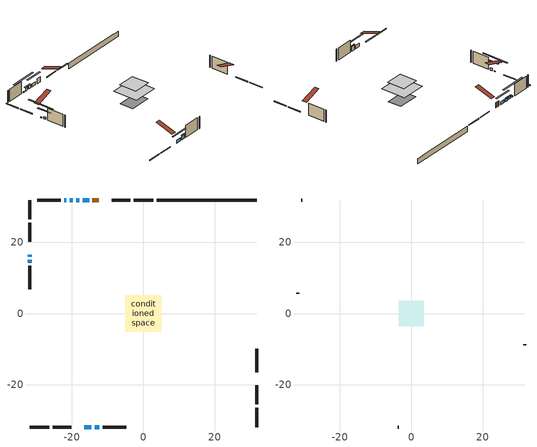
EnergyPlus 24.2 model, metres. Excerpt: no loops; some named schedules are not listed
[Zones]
conditioned space
 floor adiabatic (AdiabaticFloorConstruction): -5.05,-5.05 -5.05,5.05 5.05,5.05 5.05,-5.05 z3.35
 floor foundation (Slab1 construction): -4.27,-2.74 -4.27,2.74 4.27,2.74 4.27,-2.74 z-1.3
 wall outside (RimJoist1 construction): 2.81,31.78 -2.64,31.78 / -31.78,-31.78 -26.33,-31.78 / -31.78,31.78 -31.78,26.33 / 31.78,-31.78 31.78,-26.33 z0.91:1.21
 wall outside (RimJoist2 construction): -3.57,31.78 -8.83,31.78 / -25.4,-31.78 -20.14,-31.78 / -31.78,25.4 -31.78,20.14 / 31.78,-25.4 31.78,-20.14 z0.91:1.21
 wall outside (AdiabaticWallConstruction 1): -12.51,31.78 -14.21,31.78 z0.91:2.94
 wall outside (AdiabaticWallConstruction): -15.14,31.78 -16.96,31.78 / -17.89,31.78 -18.8,31.78 / -19.72,31.78 -20.63,31.78 z0.91:2.11; -31.78,16.46 -31.78,15.91 / -21.56,31.78 -22.11,31.78 z0.91:1.28; -16.46,-31.78 -14.56,-31.78 z0.91:2.16; -31.78,14.99 -31.78,14.28 z0.91:1.84; -13.64,-31.78 -12.29,-31.78 z0.91:2.68
 wall outside (Wall1 construction): -23.04,31.78 -29.64,31.78 / -11.37,-31.78 -4.77,-31.78 / -31.78,13.35 -31.78,6.75 / 31.78,-16.46 31.78,-9.86 z0.91:5.79
 wall foundation (FoundationWall1 construction): 3.74,31.78,-1.3 3.74,31.78,0.91 28.97,31.78,0.91 28.97,31.78,0.77 31.78,31.78,0.77 31.78,31.78,-1.3
 window (WindowConstruction): -15.14,31.78 -16.96,31.78 z0.91:2.1
 window (WindowConstruction 7): -31.78,16.46 -31.78,15.91 z0.91:1.27
 window (WindowConstruction 1): -16.46,-31.78 -14.57,-31.78 z0.91:2.16
 window (WindowConstruction 2): -31.78,14.98 -31.78,14.28 z0.91:1.84
 window (WindowConstruction 3): -17.89,31.78 -18.8,31.78 z0.91:2.1
 window (WindowConstruction 4): -19.73,31.78 -20.63,31.78 z0.91:2.1
 window (WindowConstruction 5): -13.64,-31.78 -12.3,-31.78 z0.91:2.68
 window (WindowConstruction 6): -21.56,31.78 -22.11,31.78 z0.91:1.27
 door (Door): -12.51,31.78 -14.21,31.78 z0.91:2.94
 ceiling adiabatic (AdiabaticFloorConstruction): 5.05,-5.05 5.05,5.05 -5.05,5.05 -5.05,-5.05 z3.35
attic - vented
 floor to conditioned space (Floor1 construction Reversed): -3.55,-3.55 -3.55,3.55 3.55,3.55 3.55,-3.55 z5.79
 wall outside (Wall3 construction): -30.57,31.78 -30.85,31.78 / -3.84,-31.78 -3.56,-31.78 / -31.78,5.82 -31.78,5.54 / 31.78,-8.94 31.78,-8.65 z0.91:5.79
 roof outside (Roof1 construction): -11.58,31.78,5.79 -11.58,24.86,8.09 -9.76,24.86,8.09 -9.76,31.78,5.79; -17.39,-31.78,5.79 -17.39,-24.86,8.09 -19.21,-24.86,8.09 -19.21,-31.78,5.79; -31.78,17.39,5.79 -24.86,17.39,8.09 -24.86,19.21,8.09 -31.78,19.21,5.79; 31.78,-17.39,5.79 24.86,-17.39,8.09 24.86,-19.21,8.09 31.78,-19.21,5.79
shading: -19.6,31.78 -12.5,31.78 -12.5,32.19 -19.6,32.19 z4.74; -31.78,10.83 -31.78,21.54 -32.19,21.54 -32.19,10.83 z6.35; -11.93,-31.78 -19.1,-31.78 -19.1,-32.19 -11.93,-32.19 z4.8; -31.78,11.64 -31.78,17.62 -32.19,17.62 -32.19,11.64 z4.48; -19,31.78 -17.69,31.78 -17.69,32.19 -19,32.19 z2.31; -20.83,31.78 -19.52,31.78 -19.52,32.19 -20.83,32.19 z2.31; -12.09,-31.78 -13.84,-31.78 -13.84,-32.19 -12.09,-32.19 z2.88; -27.19,31.78 -16.48,31.78 -16.48,32.19 -27.19,32.19 z6.35
[Building]
Building 1: Terrain=Suburbs
[Site:Location]
Winnipeg Intl AP_MB: Latitude {deg}=49.91; Longitude {deg}=-97.24; Time Zone {hr}=-6; Elevation {m}=239; Keep Site Location Information=Yes
[Site:GroundTemperature:Shallow]
-2.46526, -5.11642, -5.32873, -4.07063, 0.979979, 6.00706, 10.3653, 13.1261, 13.3606, 11.1152, 6.8681, 1.99523
[Site:WaterMainsTemperature]
Calculation Method=Schedule; Temperature Schedule=mains temperature schedule
[Material] Roughness=Rough; Thermal Absorptance=0.9
Name | Thickness {m} | Conductivity {W/m-K} | Density {kg/m3} | Specific Heat {J/kg-K} | Solar Absorptance | Visible Absorptance
asphalt or fiberglass shingles | 0.00635 | 0.162714 | 1121.4 | 1465.45 | 0.84 | 0.84
ceiling stud and cavity | 0.1397 | 0.115652 | 65.682 | 1177.47 | 0.7 | 0.7
concrete 4.0 in. | 0.1016 | 1.803125 | 2242.8 | 837.4 | 0.7 | 0.7
concrete 8.0 in. | 0.2032 | 1.803125 | 2242.8 | 837.4 | 0.7 | 0.7
door material | 0.04445 | 0.188738 | 512.64 | 1214.23 | 0.7 | 0.7
exterior vertical ins | 0.00446387 | 0.029427 | 32.04 | 1214.23 | 0.7 | 0.7
floor covering | 0.0127 | 0.0433444 | 54.468 | 1339.84 | 0.6 | 0.6
floor rigid ins; wall rigid ins | 0.512978 | 0.029427 | 32.04 | 1214.23 | 0.7 | 0.7
floor stud and cavity | 0.1397 | 1.75129 | 37.0049 | 1207.88 | 0.7 | 0.7
furniture material conditioned space 1 | 0.1524 | 0.115458 | 640.8 | 1214.23 | 0.6 | 0.6
gypsum board | 0.0127 | 0.160291 | 801 | 837.4 | 0.6 | 0.6
gypsum board 1 | 0.0127 | 0.160291 | 801 | 837.4 | 0.7 | 0.7
osb sheathing 0.5 in. | 0.0127 | 0.115458 | 512.64 | 1214.23 | 0.7 | 0.7
osb sheathing 0.75 in. | 0.01905 | 0.115458 | 512.64 | 1214.23 | 0.7 | 0.7
osb sheathing 2.0 in. | 0.0508 | 0.115458 | 512.64 | 1214.23 | 0.7 | 0.7
rim joist stud and cavity | 0.0508 | 0.0452492 | 125.044 | 1163.47 | 0.6 | 0.6
rim joist stud and cavity 1 | 0.0508 | 0.648972 | 50.32683 | 1063.81 | 0.6 | 0.6
wall stud and cavity | 0.1397 | 0.300532 | 139.0536 | 1170.24 | 0.7 | 0.7
wall stud and cavity 1 | 0.0889 | 6.1454 | 50.32683 | 1063.81 | 0.6 | 0.6
wall stud and cavity 2 | 0.0889 | 0.380278 | 52.3479 | 1209.89 | 0.7 | 0.7
wall stud and cavity 3 | 0.0889 | 0.391764 | 83.0341 | 1211.67 | 0.7 | 0.7
wood siding | 0.0254 | 0.102417 | 544.68 | 1172.36 | 0.4 | 0.4
wood siding 1 | 0.00254 | 0.102417 | 544.68 | 1172.36 | 0.4 | 0.4
wood siding 2; wood siding 3; wood siding 4 | 0.0254 | 0.102417 | 544.68 | 1172.36 | 0.7 | 0.7
[WindowMaterial:SimpleGlazingSystem]
Name | U-Factor {W/m2-K} | Solar Heat Gain Coefficient
WindowMaterial | 3.28075 | 0.65
WindowMaterial 1 | 3.27961 | 0.65
WindowMaterial 2 | 3.28416 | 0.62
WindowMaterial 3 | 2.9378 | 0.65
WindowMaterial 4 | 3.273367 | 0.68
WindowMaterial 5 | 3.26258 | 0.43
[Construction]
AdiabaticFloorConstruction: floor stud and cavity, floor rigid ins, osb sheathing 0.75 in., floor covering
AdiabaticWallConstruction: wood siding 3, wall rigid ins, wall stud and cavity 2, gypsum board
AdiabaticWallConstruction 1: wood siding 4, wall rigid ins, wall stud and cavity 2, gypsum board
Door: door material
Floor1 construction Reversed: gypsum board, ceiling stud and cavity
FoundationWall1 construction: concrete 8.0 in., gypsum board 1
furniture construction conditioned space 1: furniture material conditioned space 1
PartitionWallConstruction: gypsum board, wall stud and cavity 3, gypsum board
RimJoist1 construction: wood siding 2, osb sheathing 2.0 in., rim joist stud and cavity
RimJoist2 construction: wood siding 2, rim joist stud and cavity 1
Roof1 construction: asphalt or fiberglass shingles
Slab1 construction: concrete 4.0 in.
Wall1 construction: wood siding, osb sheathing 0.5 in., wall stud and cavity, gypsum board
Wall3 construction: wood siding 1, wall stud and cavity 1
WindowConstruction; WindowConstruction 3: WindowMaterial
WindowConstruction 1: WindowMaterial 1
WindowConstruction 2: WindowMaterial 2
WindowConstruction 4: WindowMaterial 3
WindowConstruction 5: WindowMaterial 4
WindowConstruction 6; WindowConstruction 7: WindowMaterial 5
[Zone] Multiplier=1; Part of Total Floor Area=Yes
Name | Volume {m3}
attic - vented | 18.8804
conditioned space | 371.8
[Space]
Name | Zone | Volume {m3}
attic - vented 1 | attic - vented | 18.8804
conditioned space 1 | conditioned space | 371.8
[ZoneInfiltration:EffectiveLeakageArea]
infil attic - vented 1: Zone or Space=attic - vented 1; Schedule=Always On Discrete; Effective Air Leakage Area {cm2}=1681.33; Stack Coefficient=0.000499467; Wind Coefficient=1.50999e-05
[ZoneMixing]
whole house fan mix: Zone or Space=attic - vented; Schedule=Always On Continuous; Design Flow Rate Calculation Method=Flow/Zone; Design Flow Rate {m3/s}=0; Source Zone or Space=conditioned space
[SurfaceProperty:ExposedFoundationPerimeter]
Slab1: Exposed Perimeter Calculation Method=TotalExposedPerimeter; Total Exposed Perimeter {m}=28.041
[InternalMass] Zone or ZoneList=conditioned space; Space or SpaceList=conditioned space 1
Name | Construction | Surface Area {m2}
furniture mass conditioned space 1 | furniture construction conditioned space 1 | 59.4879
partition wall mass | PartitionWallConstruction | 148.72
[Lights]
interior lighting: Zone or ZoneList or Space or SpaceList=conditioned space 1; Schedule=interior lighting schedule; Design Level Calculation Method=LightingLevel; Lighting Level {W}=343.2; Return Air Fraction=0; Fraction Radiant=0.6; Fraction Visible=0.2; Fraction Replaceable=1
[People]
occupants: Zone or ZoneList or Space or SpaceList=conditioned space 1; Number of People Schedule=occupants schedule; Number of People Calculation Method=People; Number of People=3; Fraction Radiant=0.314171; Sensible Heat Fraction=0.56303; Activity Level Schedule=occupants activity schedule; Carbon Dioxide Generation Rate {m3/s-W}=0; Enable ASHRAE 55 Comfort Warnings=No; Mean Radiant Temperature Calculation Type=EnclosureAveraged
[ElectricEquipment] Zone or ZoneList or Space or SpaceList=conditioned space 1; Design Level Calculation Method=EquipmentLevel
Name | Schedule | Design Level {W} | Fraction Latent | Fraction Radiant | Fraction Lost
clothes dryer | clothes dryer schedule | 140.772 | 0.015 | 0.081 | 0.85
clothes washer | clothes washer schedule | 32.1985 | 0.03 | 0.162 | 0.7
cooking range | cooking range schedule | 215.147 | 0.08 | 0.432 | 0.2
dishwasher | dishwasher schedule | 66.8632 | 0.3 | 0.18 | 0.4
fridge | fridge schedule | 72.9452 | 0 | 0.6 | 0
mech vent house fan | mech vent house fan schedule | 10 | 0 | 0 | 1
mech vent house fan cfis | mech vent house fan cfis schedule | 0 | 0 | 0 | 0
misc plug loads | misc plug loads schedule | 494.7 | 0.045 | 0.513 | 0.1
whole house fan | Always On Discrete | 0 | 0 | 0 | 1
[OtherEquipment] Zone or ZoneList or Space or SpaceList=conditioned space 1; Design Level Calculation Method=EquipmentLevel
Name | Fuel Type | Schedule | Design Level {W} | Fraction Latent | Fraction Radiant | Fraction Lost
clothes dryer 1 | Electricity | clothes dryer schedule | 0 | 0.015 | 0.081 | 0.85
cooking range 1 | Electricity | cooking range schedule | 0 | 0.08 | 0.432 | 0.2
general water use latent | None | general water use schedule | 62.594 | 1 | 0 | 0
general water use sensible | None | general water use schedule | -61.6891 | 0 | 0.6 | 0
mech vent house fan latent load | None | Always On Discrete | 0 | 1 | 0 | 0
mech vent house fan sensible load | None | Always On Discrete | 0 | 0 | 0 | 0
water heater energy adjustment1 | NaturalGas | Always On Discrete | 0.01 | 0 | 0 | 1
[ZoneInfiltration:DesignFlowRate] Zone or ZoneList or Space or SpaceList=conditioned space 1; Schedule=Always On Discrete; Design Flow Rate Calculation Method=Flow/Zone; Design Flow Rate {m3/s}=0
infil flow; natural vent flow; whole house fan flow
[AvailabilityManager:Scheduled]
furnace airloop Availability Manager: Schedule=Always On Discrete
[Foundation:Kiva]
Foundation Kiva 1: Initial Indoor Air Temperature {C}=21; Wall Height Above Grade {m}=0.910011; Wall Depth Below Slab {m}=0.2032; Custom Block Material Name 1=exterior vertical ins; Custom Block Depth 1 {m}=2.21001; Custom Block X Position 1 {m}=0.2159; Custom Block Z Position 1 {m}=0
[Foundation:Kiva:Settings]
Soil Conductivity {W/m-K}=0.849921; Soil Density {kg/m3}=1842.3; Soil Specific Heat {J/kg-K}=418.7; Ground Solar Absorptivity=0.9; Ground Thermal Absorptivity=0.9; Ground Surface Roughness {m}=0.03; Far-Field Width {m}=40; Deep-Ground Boundary Condition=ZeroFlux; Deep-Ground Depth {m}=40; Minimum Cell Dimension {m}=0.2; Maximum Cell Growth Coefficient=3; Simulation Timestep=Timestep
[Exterior:Lights]
exterior lighting: Schedule=exterior lighting schedule; Design Level {W}=75.6
[EnergyManagementSystem:GlobalVariable]
furnace_airloop_Fan_RTF
infil_program_Qfan
infil_program_Qinf
natural_vent_program_Qnv
natural_vent_program_Qwhf
[EnergyManagementSystem:Sensor]
Name | Output:Variable or Output:Meter Index Key | Output:Variable or Output:Meter
airflow_gain | infil flow | Infiltration Sensible Heat Gain Energy
airflow_gain_1 | natural vent flow | Infiltration Sensible Heat Gain Energy
airflow_gain_2 | whole house fan flow | Infiltration Sensible Heat Gain Energy
airflow_loss | infil flow | Infiltration Sensible Heat Loss Energy
airflow_loss_1 | natural vent flow | Infiltration Sensible Heat Loss Energy
airflow_loss_2 | whole house fan flow | Infiltration Sensible Heat Loss Energy
clg_load_cond |  | Cooling:EnergyTransfer:Zone:CONDITIONED SPACE
clg_sp_s; clg_sp_s_1 | cooling setpoint | Schedule Value
clothes_dryer_exhaust_0_sch_s | clothes dryer exhaust 0 schedule | Schedule Value
cool_season | cooling season schedule | Schedule Value
htg_load_cond |  | Heating:EnergyTransfer:Zone:CONDITIONED SPACE
htg_sp_s; htg_sp_s_1 | heating setpoint | Schedule Value
ig_ee_conv | clothes dryer | Electric Equipment Convective Heating Energy
ig_ee_conv_2 | cooking range | Electric Equipment Convective Heating Energy
ig_ee_conv_4 | fridge | Electric Equipment Convective Heating Energy
ig_ee_conv_5 | misc plug loads | Electric Equipment Convective Heating Energy
ig_ee_conv_6 | whole house fan | Electric Equipment Convective Heating Energy
ig_ee_rad | clothes dryer | Electric Equipment Radiant Heating Energy
ig_ee_rad_2 | cooking range | Electric Equipment Radiant Heating Energy
ig_ee_rad_4 | fridge | Electric Equipment Radiant Heating Energy
ig_ee_rad_5 | misc plug loads | Electric Equipment Radiant Heating Energy
ig_ee_rad_6 | whole house fan | Electric Equipment Radiant Heating Energy
ig_lgt_conv | interior lighting | Lights Convective Heating Energy
ig_lgt_rad | interior lighting | Lights Radiant Heating Energy
ig_lgt_vis | interior lighting | Lights Visible Radiation Heating Energy
ig_oe_conv | clothes dryer 1 | Other Equipment Convective Heating Energy
ig_oe_conv_1 | cooking range 1 | Other Equipment Convective Heating Energy
ig_oe_conv_2 | general water use latent | Other Equipment Convective Heating Energy
ig_oe_conv_3 | general water use sensible | Other Equipment Convective Heating Energy
ig_oe_conv_4 | water heater energy adjustment1 | Other Equipment Convective Heating Energy
ig_oe_rad | clothes dryer 1 | Other Equipment Radiant Heating Energy
ig_oe_rad_1 | cooking range 1 | Other Equipment Radiant Heating Energy
ig_oe_rad_2 | general water use latent | Other Equipment Radiant Heating Energy
ig_oe_rad_3 | general water use sensible | Other Equipment Radiant Heating Energy
ig_oe_rad_4 | water heater energy adjustment1 | Other Equipment Radiant Heating Energy
ig_ppl_conv | occupants | People Convective Heating Energy
ig_ppl_rad | occupants | People Radiant Heating Energy
im_conv | furniture mass conditioned space 1 | Surface Inside Face Convection Heat Gain Energy
im_conv_1 | partition wall mass | Surface Inside Face Convection Heat Gain Energy
im_ig | furniture mass conditioned space 1 | Surface Inside Face Internal Gains Radiation Heat Gain Energy
im_ig_1 | partition wall mass | Surface Inside Face Internal Gains Radiation Heat Gain Energy
im_lgt | furniture mass conditioned space 1 | Surface Inside Face Lights Radiation Heat Gain Energy
im_lgt_1 | partition wall mass | Surface Inside Face Lights Radiation Heat Gain Energy
im_sol | furniture mass conditioned space 1 | Surface Inside Face Solar Radiation Heat Gain Energy
im_sol_1 | partition wall mass | Surface Inside Face Solar Radiation Heat Gain Energy
im_surf | furniture mass conditioned space 1 | Surface Inside Face Net Surface Thermal Radiation Heat Gain Energy
im_surf_1 | partition wall mass | Surface Inside Face Net Surface Thermal Radiation Heat Gain Energy
mv_conv | mech vent house fan | Electric Equipment Convective Heating Energy
mv_conv_1 | mech vent house fan cfis | Electric Equipment Convective Heating Energy
mv_conv_2 | mech vent house fan latent load | Other Equipment Convective Heating Energy
mv_conv_3 | mech vent house fan sensible load | Other Equipment Convective Heating Energy
mv_rad | mech vent house fan | Electric Equipment Radiant Heating Energy
mv_rad_1 | mech vent house fan cfis | Electric Equipment Radiant Heating Energy
mv_rad_2 | mech vent house fan latent load | Other Equipment Radiant Heating Energy
mv_rad_3 | mech vent house fan sensible load | Other Equipment Radiant Heating Energy
natural_vent_s | natural vent schedule | Schedule Value
out_pb_s |  | Site Outdoor Air Barometric Pressure
out_wt_s |  | Site Outdoor Air Humidity Ratio
site_vw_s |  | Site Wind Speed
ss_back_out | Window1 | Surface Window Shortwave from Zone Back Out Window Heat Transfer Rate
ss_back_out_1 | Window11 | Surface Window Shortwave from Zone Back Out Window Heat Transfer Rate
ss_back_out_2 | Window3 | Surface Window Shortwave from Zone Back Out Window Heat Transfer Rate
ss_back_out_3 | Window5 | Surface Window Shortwave from Zone Back Out Window Heat Transfer Rate
ss_back_out_4 | Window6 | Surface Window Shortwave from Zone Back Out Window Heat Transfer Rate
ss_back_out_5 | Window7 | Surface Window Shortwave from Zone Back Out Window Heat Transfer Rate
ss_back_out_6 | Window8 | Surface Window Shortwave from Zone Back Out Window Heat Transfer Rate
ss_back_out_7 | Window9 | Surface Window Shortwave from Zone Back Out Window Heat Transfer Rate
ss_conv | Door1 | Surface Inside Face Convection Heat Gain Energy
ss_conv_1 | Window1 | Surface Inside Face Convection Heat Gain Energy
ss_conv_2 | Window11 | Surface Inside Face Convection Heat Gain Energy
ss_conv_3 | Window3 | Surface Inside Face Convection Heat Gain Energy
ss_conv_4 | Window5 | Surface Inside Face Convection Heat Gain Energy
ss_conv_5 | Window6 | Surface Inside Face Convection Heat Gain Energy
ss_conv_6 | Window7 | Surface Inside Face Convection Heat Gain Energy
ss_conv_7 | Window8 | Surface Inside Face Convection Heat Gain Energy
ss_conv_8 | Window9 | Surface Inside Face Convection Heat Gain Energy
ss_ig | Door1 | Surface Inside Face Internal Gains Radiation Heat Gain Energy
ss_ig_1 | Window1 | Surface Inside Face Internal Gains Radiation Heat Gain Energy
ss_ig_2 | Window11 | Surface Inside Face Internal Gains Radiation Heat Gain Energy
ss_ig_3 | Window3 | Surface Inside Face Internal Gains Radiation Heat Gain Energy
ss_ig_4 | Window5 | Surface Inside Face Internal Gains Radiation Heat Gain Energy
ss_ig_5 | Window6 | Surface Inside Face Internal Gains Radiation Heat Gain Energy
ss_ig_6 | Window7 | Surface Inside Face Internal Gains Radiation Heat Gain Energy
ss_ig_7 | Window8 | Surface Inside Face Internal Gains Radiation Heat Gain Energy
ss_ig_8 | Window9 | Surface Inside Face Internal Gains Radiation Heat Gain Energy
ss_lgt | Door1 | Surface Inside Face Lights Radiation Heat Gain Energy
ss_sol | Door1 | Surface Inside Face Solar Radiation Heat Gain Energy
ss_surf | Door1 | Surface Inside Face Net Surface Thermal Radiation Heat Gain Energy
ss_surf_1 | Window1 | Surface Inside Face Net Surface Thermal Radiation Heat Gain Energy
ss_surf_2 | Window11 | Surface Inside Face Net Surface Thermal Radiation Heat Gain Energy
ss_surf_3 | Window3 | Surface Inside Face Net Surface Thermal Radiation Heat Gain Energy
ss_surf_4 | Window5 | Surface Inside Face Net Surface Thermal Radiation Heat Gain Energy
ss_surf_5 | Window6 | Surface Inside Face Net Surface Thermal Radiation Heat Gain Energy
ss_surf_6 | Window7 | Surface Inside Face Net Surface Thermal Radiation Heat Gain Energy
ss_surf_7 | Window8 | Surface Inside Face Net Surface Thermal Radiation Heat Gain Energy
ss_surf_8 | Window9 | Surface Inside Face Net Surface Thermal Radiation Heat Gain Energy
ss_trans_in | Window1 | Surface Window Transmitted Solar Radiation Rate
ss_trans_in_1 | Window11 | Surface Window Transmitted Solar Radiation Rate
ss_trans_in_2 | Window3 | Surface Window Transmitted Solar Radiation Rate
ss_trans_in_3 | Window5 | Surface Window Transmitted Solar Radiation Rate
ss_trans_in_4 | Window6 | Surface Window Transmitted Solar Radiation Rate
ss_trans_in_5 | Window7 | Surface Window Transmitted Solar Radiation Rate
ss_trans_in_6 | Window8 | Surface Window Transmitted Solar Radiation Rate
ss_trans_in_7 | Window9 | Surface Window Transmitted Solar Radiation Rate
ss_trans_out | Window1 | Surface Inside Face Initial Transmitted Diffuse Transmitted Out Window Solar Radiation Rate
ss_trans_out_1 | Window11 | Surface Inside Face Initial Transmitted Diffuse Transmitted Out Window Solar Radiation Rate
ss_trans_out_2 | Window3 | Surface Inside Face Initial Transmitted Diffuse Transmitted Out Window Solar Radiation Rate
ss_trans_out_3 | Window5 | Surface Inside Face Initial Transmitted Diffuse Transmitted Out Window Solar Radiation Rate
ss_trans_out_4 | Window6 | Surface Inside Face Initial Transmitted Diffuse Transmitted Out Window Solar Radiation Rate
ss_trans_out_5 | Window7 | Surface Inside Face Initial Transmitted Diffuse Transmitted Out Window Solar Radiation Rate
ss_trans_out_6 | Window8 | Surface Inside Face Initial Transmitted Diffuse Transmitted Out Window Solar Radiation Rate
ss_trans_out_7 | Window9 | Surface Inside Face Initial Transmitted Diffuse Transmitted Out Window Solar Radiation Rate
s_conv | Floor1 | Surface Inside Face Convection Heat Gain Energy
s_conv_1 | FoundationWall1 | Surface Inside Face Convection Heat Gain Energy
s_conv_10 | RimJoist2:270 | Surface Inside Face Convection Heat Gain Energy
s_conv_11 | RimJoist2:90 | Surface Inside Face Convection Heat Gain Energy
s_conv_12 | Slab1 | Surface Inside Face Convection Heat Gain Energy
s_conv_13 | Wall1:0 | Surface Inside Face Convection Heat Gain Energy
s_conv_14 | Wall1:180 | Surface Inside Face Convection Heat Gain Energy
s_conv_15 | Wall1:270 | Surface Inside Face Convection Heat Gain Energy
s_conv_16 | Wall1:90 | Surface Inside Face Convection Heat Gain Energy
s_conv_2 | inferred conditioned ceiling | Surface Inside Face Convection Heat Gain Energy
s_conv_3 | inferred conditioned floor | Surface Inside Face Convection Heat Gain Energy
s_conv_4 | RimJoist1:0 | Surface Inside Face Convection Heat Gain Energy
s_conv_5 | RimJoist1:180 | Surface Inside Face Convection Heat Gain Energy
s_conv_6 | RimJoist1:270 | Surface Inside Face Convection Heat Gain Energy
s_conv_7 | RimJoist1:90 | Surface Inside Face Convection Heat Gain Energy
s_conv_8 | RimJoist2:0 | Surface Inside Face Convection Heat Gain Energy
s_conv_9 | RimJoist2:180 | Surface Inside Face Convection Heat Gain Energy
s_ig | Floor1 | Surface Inside Face Internal Gains Radiation Heat Gain Energy
s_ig_1 | FoundationWall1 | Surface Inside Face Internal Gains Radiation Heat Gain Energy
s_ig_10 | RimJoist2:270 | Surface Inside Face Internal Gains Radiation Heat Gain Energy
s_ig_11 | RimJoist2:90 | Surface Inside Face Internal Gains Radiation Heat Gain Energy
s_ig_12 | Slab1 | Surface Inside Face Internal Gains Radiation Heat Gain Energy
s_ig_13 | Wall1:0 | Surface Inside Face Internal Gains Radiation Heat Gain Energy
s_ig_14 | Wall1:180 | Surface Inside Face Internal Gains Radiation Heat Gain Energy
s_ig_15 | Wall1:270 | Surface Inside Face Internal Gains Radiation Heat Gain Energy
s_ig_16 | Wall1:90 | Surface Inside Face Internal Gains Radiation Heat Gain Energy
s_ig_2 | inferred conditioned ceiling | Surface Inside Face Internal Gains Radiation Heat Gain Energy
s_ig_3 | inferred conditioned floor | Surface Inside Face Internal Gains Radiation Heat Gain Energy
s_ig_4 | RimJoist1:0 | Surface Inside Face Internal Gains Radiation Heat Gain Energy
s_ig_5 | RimJoist1:180 | Surface Inside Face Internal Gains Radiation Heat Gain Energy
s_ig_6 | RimJoist1:270 | Surface Inside Face Internal Gains Radiation Heat Gain Energy
s_ig_7 | RimJoist1:90 | Surface Inside Face Internal Gains Radiation Heat Gain Energy
s_ig_8 | RimJoist2:0 | Surface Inside Face Internal Gains Radiation Heat Gain Energy
s_ig_9 | RimJoist2:180 | Surface Inside Face Internal Gains Radiation Heat Gain Energy
s_lgt | Floor1 | Surface Inside Face Lights Radiation Heat Gain Energy
s_lgt_1 | FoundationWall1 | Surface Inside Face Lights Radiation Heat Gain Energy
s_lgt_10 | RimJoist2:270 | Surface Inside Face Lights Radiation Heat Gain Energy
s_lgt_11 | RimJoist2:90 | Surface Inside Face Lights Radiation Heat Gain Energy
s_lgt_12 | Slab1 | Surface Inside Face Lights Radiation Heat Gain Energy
s_lgt_13 | Wall1:0 | Surface Inside Face Lights Radiation Heat Gain Energy
s_lgt_14 | Wall1:180 | Surface Inside Face Lights Radiation Heat Gain Energy
s_lgt_15 | Wall1:270 | Surface Inside Face Lights Radiation Heat Gain Energy
s_lgt_16 | Wall1:90 | Surface Inside Face Lights Radiation Heat Gain Energy
s_lgt_2 | inferred conditioned ceiling | Surface Inside Face Lights Radiation Heat Gain Energy
s_lgt_3 | inferred conditioned floor | Surface Inside Face Lights Radiation Heat Gain Energy
s_lgt_4 | RimJoist1:0 | Surface Inside Face Lights Radiation Heat Gain Energy
s_lgt_5 | RimJoist1:180 | Surface Inside Face Lights Radiation Heat Gain Energy
s_lgt_6 | RimJoist1:270 | Surface Inside Face Lights Radiation Heat Gain Energy
s_lgt_7 | RimJoist1:90 | Surface Inside Face Lights Radiation Heat Gain Energy
s_lgt_8 | RimJoist2:0 | Surface Inside Face Lights Radiation Heat Gain Energy
s_lgt_9 | RimJoist2:180 | Surface Inside Face Lights Radiation Heat Gain Energy
s_sol | Floor1 | Surface Inside Face Solar Radiation Heat Gain Energy
s_sol_1 | FoundationWall1 | Surface Inside Face Solar Radiation Heat Gain Energy
s_sol_10 | RimJoist2:270 | Surface Inside Face Solar Radiation Heat Gain Energy
s_sol_11 | RimJoist2:90 | Surface Inside Face Solar Radiation Heat Gain Energy
s_sol_12 | Slab1 | Surface Inside Face Solar Radiation Heat Gain Energy
s_sol_13 | Wall1:0 | Surface Inside Face Solar Radiation Heat Gain Energy
s_sol_14 | Wall1:180 | Surface Inside Face Solar Radiation Heat Gain Energy
s_sol_15 | Wall1:270 | Surface Inside Face Solar Radiation Heat Gain Energy
s_sol_16 | Wall1:90 | Surface Inside Face Solar Radiation Heat Gain Energy
s_sol_2 | inferred conditioned ceiling | Surface Inside Face Solar Radiation Heat Gain Energy
s_sol_3 | inferred conditioned floor | Surface Inside Face Solar Radiation Heat Gain Energy
s_sol_4 | RimJoist1:0 | Surface Inside Face Solar Radiation Heat Gain Energy
s_sol_5 | RimJoist1:180 | Surface Inside Face Solar Radiation Heat Gain Energy
s_sol_6 | RimJoist1:270 | Surface Inside Face Solar Radiation Heat Gain Energy
